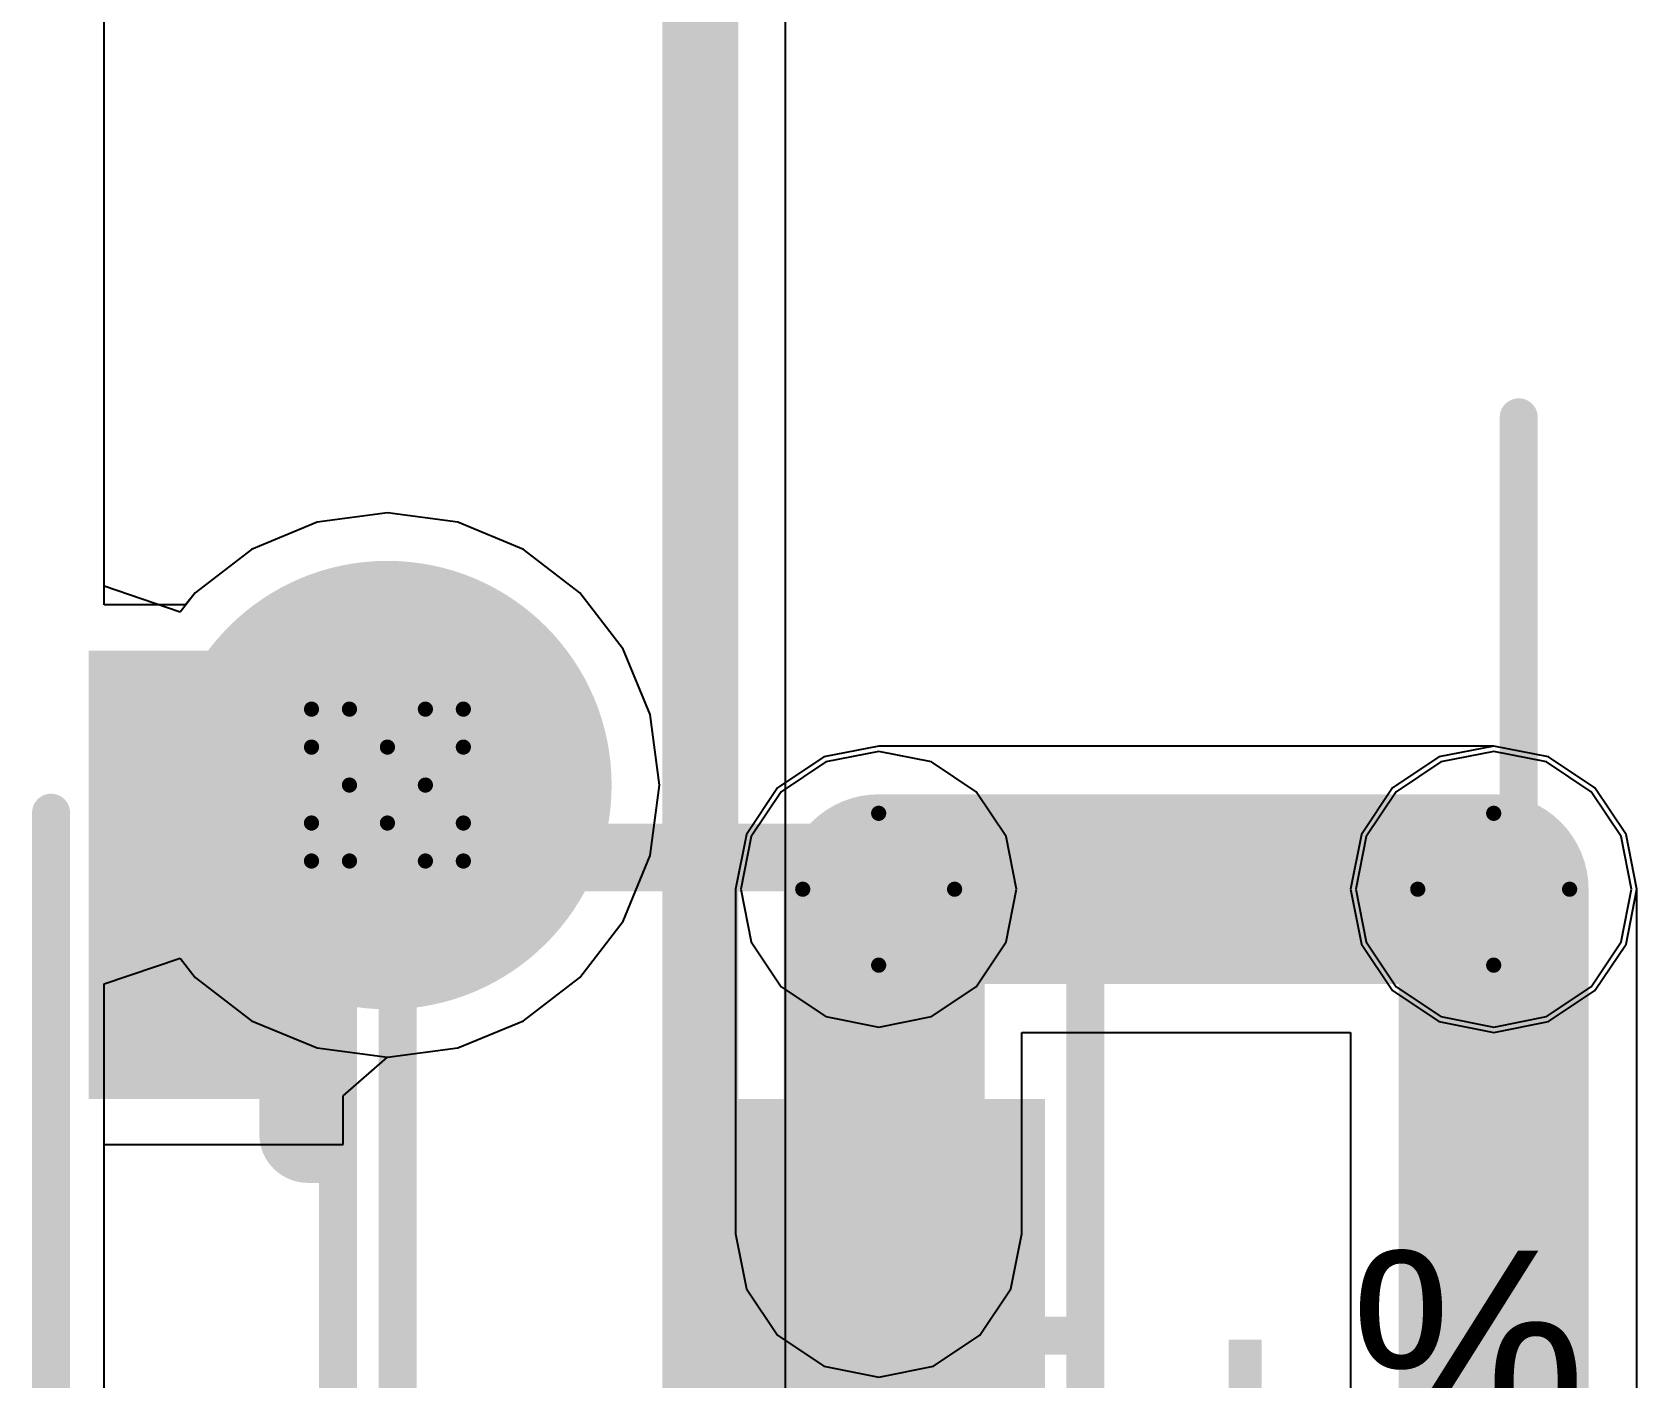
# Model space of a CAD drawing. Header units: millimetres. Extents: x -16 to 330, y -45 to 150.
# Drawn here: x -3.47 to 1.9, y 25.52 to 30.02 of the extents above; entities that cross this region are included whole.
import ezdxf

# ---------------------------------------------------------------- set-up
doc = ezdxf.new("R2010")
doc.units = ezdxf.units.MM
for name, color, linetype in [('BottomLayer', 5, 'Continuous'), ('BottomSolder', 6, 'Continuous'), ('DrillDrawing', 1, 'Continuous'), ('Mechanical13', 56, 'Continuous'), ('MidLayer1', 16, 'Continuous'), ('MidLayer2', 76, 'Continuous'), ('MultiLayer', 9, 'Continuous'), ('PadHoleLayer', 156, 'Continuous'), ('TopLayer', 1, 'Continuous'), ('TopOverlay', 2, 'Continuous'), ('TopPaste', 8, 'Continuous'), ('TopSolder', 216, 'Continuous'), ('ViaHoleLayer', 16, 'Continuous')]:
    doc.layers.add(name, color=color, linetype=linetype)
doc.styles.add('Arial', font='arial.ttf', dxfattribs={"height": 0.2})

# ---------------------------------------------------------------- blocks, each defined once
blk = doc.blocks.new('YTS_B003_2A_79')
at = {"layer": 'BottomLayer'}
h = blk.add_hatch(color=5, dxfattribs=at)
edge = h.paths.add_edge_path()
edge.add_arc((-3.75000012, 0.47500032), 0.7499985, 0, 360)
h = blk.add_hatch(color=5, dxfattribs=at)
edge = h.paths.add_edge_path()
edge.add_arc((3.75000012, 0.47500032), 0.7499985, 0, 360)
at = {"layer": 'BottomSolder'}
h = blk.add_hatch(color=6, dxfattribs=at)
edge = h.paths.add_edge_path()
edge.add_arc((-3.75000012, 0.47500032), 0.3999992, 0, 360)
h = blk.add_hatch(color=6, dxfattribs=at)
edge = h.paths.add_edge_path()
edge.add_arc((3.75000012, 0.47500032), 0.3999992, 0, 360)
h = blk.add_hatch(color=6, dxfattribs=at)
edge = h.paths.add_edge_path()
edge.add_arc((-1.15000024, 0.17500092), 0.4499991, 0, 360)
h = blk.add_hatch(color=6, dxfattribs=at)
edge = h.paths.add_edge_path()
edge.add_arc((1.15000024, 0.17500092), 0.4499991, 0, 360)
at = {"layer": 'MidLayer1'}
h = blk.add_hatch(color=16, dxfattribs=at)
edge = h.paths.add_edge_path()
edge.add_arc((-3.75000012, 0.47500032), 0.7499985, 0, 360)
h = blk.add_hatch(color=16, dxfattribs=at)
edge = h.paths.add_edge_path()
edge.add_arc((3.75000012, 0.47500032), 0.7499985, 0, 360)
at = {"layer": 'MidLayer2'}
h = blk.add_hatch(color=76, dxfattribs=at)
edge = h.paths.add_edge_path()
edge.add_arc((-3.75000012, 0.47500032), 0.7499985, 0, 360)
h = blk.add_hatch(color=76, dxfattribs=at)
edge = h.paths.add_edge_path()
edge.add_arc((3.75000012, 0.47500032), 0.7499985, 0, 360)
at = {"layer": 'MultiLayer'}
h = blk.add_hatch(color=9, dxfattribs=at)
edge = h.paths.add_edge_path()
edge.add_arc((-3.75000012, 0.47500032), 0.7499985, 0, 360)
h = blk.add_hatch(color=9, dxfattribs=at)
edge = h.paths.add_edge_path()
edge.add_arc((3.75000012, 0.47500032), 0.7499985, 0, 360)
at = {"layer": 'PadHoleLayer'}
h = blk.add_hatch(color=156, dxfattribs=at)
edge = h.paths.add_edge_path()
edge.add_arc((-3.75000012, 0.47500032), 0.3999992, 0, 360)
h = blk.add_hatch(color=156, dxfattribs=at)
edge = h.paths.add_edge_path()
edge.add_arc((3.75000012, 0.47500032), 0.3999992, 0, 360)
h = blk.add_hatch(color=156, dxfattribs=at)
edge = h.paths.add_edge_path()
edge.add_arc((-1.15000024, 0.17500092), 0.4499991, 0, 360)
h = blk.add_hatch(color=156, dxfattribs=at)
edge = h.paths.add_edge_path()
edge.add_arc((1.15000024, 0.17500092), 0.4499991, 0, 360)
at = {"layer": 'TopLayer'}
for points in [[(-4.20000049, 1.47500213), (-2.70000095, 1.47500213), (-2.70000095, 0.77500099), (-4.20000049, 0.77500099)], [(2.70000095, 1.47500213), (4.20000049, 1.47500213), (4.20000049, 0.77500099), (2.70000095, 0.77500099)], [(-1.50000081, -1.72499909), (-2.70000095, -1.72499909), (-2.70000095, -0.5249989499999999), (-1.50000081, -0.5249989500000001)], [(1.50000081, -0.52499895), (2.70000095, -0.52499895), (2.70000095, -1.72499909), (1.50000081, -1.72499909)]]:
    blk.add_hatch(color=1, dxfattribs=at).paths.add_polyline_path(points)
h = blk.add_hatch(color=1, dxfattribs=at)
edge = h.paths.add_edge_path()
edge.add_arc((-3.75000012, 0.47500032), 0.7499985, 0, 360)
h = blk.add_hatch(color=1, dxfattribs=at)
edge = h.paths.add_edge_path()
edge.add_arc((3.75000012, 0.47500032), 0.7499985, 0, 360)
at = {"layer": 'TopPaste'}
for points in [[(-4.20000049, 1.47500213), (-2.70000095, 1.47500213), (-2.70000095, 0.77500099), (-4.20000049, 0.77500099)], [(2.70000095, 1.47500213), (4.20000049, 1.47500213), (4.20000049, 0.77500099), (2.70000095, 0.77500099)], [(-1.50000081, -1.72499909), (-2.70000095, -1.72499909), (-2.70000095, -0.5249989499999999), (-1.50000081, -0.5249989500000001)], [(1.50000081, -0.52499895), (2.70000095, -0.52499895), (2.70000095, -1.72499909), (1.50000081, -1.72499909)]]:
    blk.add_hatch(color=8, dxfattribs=at).paths.add_polyline_path(points)
at = {"layer": 'TopSolder'}
for points in [[(-4.20000049, 1.47500213), (-2.70000095, 1.47500213), (-2.70000095, 0.77500099), (-4.20000049, 0.77500099)], [(2.70000095, 1.47500213), (4.20000049, 1.47500213), (4.20000049, 0.77500099), (2.70000095, 0.77500099)], [(-1.50000081, -1.72499909), (-2.70000095, -1.72499909), (-2.70000095, -0.5249989499999999), (-1.50000081, -0.5249989500000001)], [(1.50000081, -0.52499895), (2.70000095, -0.52499895), (2.70000095, -1.72499909), (1.50000081, -1.72499909)]]:
    blk.add_hatch(color=216, dxfattribs=at).paths.add_polyline_path(points)
h = blk.add_hatch(color=216, dxfattribs=at)
edge = h.paths.add_edge_path()
edge.add_arc((-3.75000012, 0.47500032), 0.3999992, 0, 360)
h = blk.add_hatch(color=216, dxfattribs=at)
edge = h.paths.add_edge_path()
edge.add_arc((3.75000012, 0.47500032), 0.3999992, 0, 360)
h = blk.add_hatch(color=216, dxfattribs=at)
edge = h.paths.add_edge_path()
edge.add_arc((-1.15000024, 0.17500092), 0.4499991, 0, 360)
h = blk.add_hatch(color=216, dxfattribs=at)
edge = h.paths.add_edge_path()
edge.add_arc((1.15000024, 0.17500092), 0.4499991, 0, 360)
at = {"layer": 'TopOverlay'}
for points, const_width in [([(-3.682999999999999, 1.6002), (3.6576, 1.6002)], 0.127), ([(-3.556, -0.4571999999999999), (-3.556, -1.1684)], 0.127), ([(3.556, -0.4571999999999999), (3.556, -1.1684)], 0.127), ([(-3.556, -1.1684), (-2.8702, -1.1684)], 0.127), ([(2.8702, -1.1684), (3.556, -1.1684)], 0.127), ([(-3.0988, -1.3716), (-2.9464, -1.524)], 0.1999996), ([(-3.0988, -1.3716), (-3.0988, -1.6764)], 0.1999996), ([(-2.9464, -1.524), (-3.0988, -1.6764)], 0.1999996)]:
    blk.add_lwpolyline(points, dxfattribs=dict(at, const_width=const_width))
for points, const_width in [([(-3.71475, 1.6002, 1), (-3.65125, 1.6002, 1)], 0.0635), ([(3.625849999999999, 1.6002, 1), (3.68935, 1.6002, 1)], 0.0635), ([(-3.587749999999999, -0.4571999999999999, 1), (-3.52425, -0.4571999999999999, 1)], 0.0635), ([(3.52425, -0.4571999999999999, 1), (3.587749999999999, -0.4571999999999999, 1)], 0.0635), ([(-3.587749999999999, -1.1684, 1), (-3.52425, -1.1684, 1)], 0.0635), ([(-3.587749999999999, -1.1684, 1), (-3.52425, -1.1684, 1)], 0.0635), ([(-2.90195, -1.1684, 1), (-2.83845, -1.1684, 1)], 0.0635), ([(2.83845, -1.1684, 1), (2.90195, -1.1684, 1)], 0.0635), ([(3.52425, -1.1684, 1), (3.587749999999999, -1.1684, 1)], 0.0635), ([(3.52425, -1.1684, 1), (3.587749999999999, -1.1684, 1)], 0.0635), ([(-3.1487999, -1.3716, 1), (-3.0488001, -1.3716, 1)], 0.0999998), ([(-3.1487999, -1.3716, 1), (-3.0488001, -1.3716, 1)], 0.0999998), ([(-2.9963999, -1.524, 1), (-2.8964001, -1.524, 1)], 0.0999998), ([(-2.9963999, -1.524, 1), (-2.8964001, -1.524, 1)], 0.0999998), ([(-3.1487999, -1.6764, 1), (-3.0488001, -1.6764, 1)], 0.0999998), ([(-3.1487999, -1.6764, 1), (-3.0488001, -1.6764, 1)], 0.0999998)]:
    blk.add_lwpolyline(points, format="xyb", close=True, dxfattribs=dict(at, const_width=const_width))

msp = doc.modelspace()

# ---------------------------------------------------------------- hatches: boundary and pattern name
at = {"layer": 'BottomLayer'}
h = msp.add_hatch(color=5, dxfattribs=at)
edge = h.paths.add_edge_path()
edge.add_arc((-0.6350126999999999, 27.15261016), 0.2999994, 0, 360)
h = msp.add_hatch(color=5, dxfattribs=at)
edge = h.paths.add_edge_path()
edge.add_arc((1.4224, 27.1526), 0.2999994, 0, 360)
at = {"layer": 'BottomSolder'}
h = msp.add_hatch(color=6, dxfattribs=at)
edge = h.paths.add_edge_path()
edge.add_arc((-0.6350126999999999, 27.15261016), 0.1499997, 0, 360)
h = msp.add_hatch(color=6, dxfattribs=at)
edge = h.paths.add_edge_path()
edge.add_arc((1.4224, 27.1526), 0.1499997, 0, 360)
at = {"layer": 'MidLayer1'}
h = msp.add_hatch(color=16, dxfattribs=at)
edge = h.paths.add_edge_path()
edge.add_arc((-0.6350126999999999, 27.15261016), 0.2999994, 0, 360)
h = msp.add_hatch(color=16, dxfattribs=at)
edge = h.paths.add_edge_path()
edge.add_arc((1.4224, 27.1526), 0.2999994, 0, 360)
at = {"layer": 'MidLayer2'}
h = msp.add_hatch(color=76, dxfattribs=at)
edge = h.paths.add_edge_path()
edge.add_arc((-0.6350126999999999, 27.15261016), 0.2999994, 0, 360)
h = msp.add_hatch(color=76, dxfattribs=at)
edge = h.paths.add_edge_path()
edge.add_arc((1.4224, 27.1526), 0.2999994, 0, 360)
at = {"layer": 'TopLayer'}
h = msp.add_hatch(color=1, dxfattribs=at)
edge = h.paths.add_edge_path()
edge.add_arc((-0.6350126999999999, 27.15261016), 0.2999994, 0, 360)
h = msp.add_hatch(color=1, dxfattribs=at)
edge = h.paths.add_edge_path()
edge.add_arc((1.4224, 27.1526), 0.2999994, 0, 360)
at = {"layer": 'TopSolder'}
h = msp.add_hatch(color=216, dxfattribs=at)
edge = h.paths.add_edge_path()
edge.add_arc((-0.6350126999999999, 27.15261016), 0.1499997, 0, 360)
h = msp.add_hatch(color=216, dxfattribs=at)
edge = h.paths.add_edge_path()
edge.add_arc((1.4224, 27.1526), 0.1499997, 0, 360)
at = {"layer": 'ViaHoleLayer'}
h = msp.add_hatch(color=16, dxfattribs=at)
edge = h.paths.add_edge_path()
edge.add_arc((-0.6350126999999999, 27.15261016), 0.1499997, 0, 360)
h = msp.add_hatch(color=16, dxfattribs=at)
edge = h.paths.add_edge_path()
edge.add_arc((1.4224, 27.1526), 0.1499997, 0, 360)

# ---------------------------------------------------------------- linework, layer by layer
at = {"layer": 'BottomLayer'}
for p, q in [((-0.947039, 19.02621544), (-0.947039, 48.32349746)), ((1.23904248, 27.5952458), (1.08361226, 27.49138774)), ((1.42238984, 27.63171512), (1.23904248, 27.5952458)), ((1.6057372, 27.5952458), (1.42238984, 27.63171512)), ((1.76116742, 27.49138774), (1.6057372, 27.5952458)), ((1.08361226, 27.49138774), (0.9797542, 27.33595752)), ((1.76118012, 27.49137758), (1.76116742, 27.49138774)), ((1.86503564, 27.33594482), (1.76118012, 27.49137758)), ((0.9797542, 27.33595752), (0.94328488, 27.15261016)), ((1.90150496, 27.1526), (1.86503564, 27.33594482)), ((0.94328488, 27.15261016), (0.9797542, 26.9692628)), ((1.86503564, 26.96925264), (1.90150496, 27.1526)), ((0.9797542, 26.9692628), (1.08361226, 26.81383258)), ((1.76118012, 26.81381988), (1.86503564, 26.96925264)), ((1.08361226, 26.81383258), (1.08362242, 26.81381988)), ((1.08362242, 26.81381988), (1.23905518, 26.70996436)), ((1.60574736, 26.70996436), (1.76118012, 26.81381988)), ((1.23905518, 26.70996436), (1.4224, 26.67349504)), ((1.4224, 26.67349504), (1.60574736, 26.70996436))]:
    msp.add_line(p, q, dxfattribs=at)
for points, const_width in [([(-1.2319127, 19.02620274), (-1.2319127, 48.32351016)], 0.254), ([(1.42238984, 27.15261016), (1.4224, 27.1526)], 0.635)]:
    msp.add_lwpolyline(points, dxfattribs=dict(at, const_width=const_width))
at = {"layer": 'BottomLayer', "const_width": 0.3175}
for points in [[(1.26363984, 27.15261016, 1), (1.58113984, 27.15261016, 1)], [(1.26365, 27.1526, 1), (1.58115, 27.1526, 1)]]:
    msp.add_lwpolyline(points, format="xyb", close=True, dxfattribs=at)
at = {"layer": 'DrillDrawing', "const_width": 0.0508}
for points in [[(-2.53236222, 27.62800926), (-2.53236222, 27.75500926)], [(-2.53236222, 27.75500926), (-2.40536222, 27.75500926)], [(-2.40536222, 27.75500926), (-2.27836222, 27.62800926)], [(-2.27836222, 27.62800926), (-2.15136222, 27.75500926)], [(-2.15136222, 27.75500926), (-2.02436222, 27.75500926)], [(-2.02436222, 27.62800926), (-2.02436222, 27.75500926)], [(-2.53236222, 27.62800926), (-2.40536222, 27.50100926)], [(-2.15136222, 27.50100926), (-2.02436222, 27.62800926)], [(-2.53236222, 27.37400926), (-2.40536222, 27.50100926)], [(-2.15136222, 27.50100926), (-2.02436222, 27.37400926)], [(-2.53236222, 27.24700926), (-2.53236222, 27.37400926)], [(-2.40536222, 27.24700926), (-2.27836222, 27.37400926)], [(-2.27836222, 27.37400926), (-2.15136222, 27.24700926)], [(-2.02436222, 27.24700926), (-2.02436222, 27.37400926)], [(-0.8890126999999999, 27.15261016), (-0.6350126999999999, 27.40661016)], [(-0.6350126999999999, 27.40661016), (-0.3810127, 27.15261016)], [(1.1684, 27.1526), (1.4224, 27.4066)], [(1.4224, 27.4066), (1.6764, 27.1526)], [(-2.53236222, 27.24700926), (-2.40536222, 27.24700926)], [(-2.15136222, 27.24700926), (-2.02436222, 27.24700926)], [(-0.8890126999999999, 27.15261016), (-0.6350126999999999, 26.89861016)], [(-0.6350126999999999, 26.89861016), (-0.3810127, 27.15261016)], [(1.1684, 27.1526), (1.4224, 26.8986)], [(1.4224, 26.8986), (1.6764, 27.1526)]]:
    msp.add_lwpolyline(points, dxfattribs=at)
at = {"layer": 'DrillDrawing', "const_width": 0.0254}
for points in [[(-2.54506222, 27.75500926, 1), (-2.51966222, 27.75500926, 1)], [(-2.54506222, 27.75500926, 1), (-2.51966222, 27.75500926, 1)], [(-2.41806222, 27.75500926, 1), (-2.39266222, 27.75500926, 1)], [(-2.41806222, 27.75500926, 1), (-2.39266222, 27.75500926, 1)], [(-2.16406222, 27.75500926, 1), (-2.13866222, 27.75500926, 1)], [(-2.16406222, 27.75500926, 1), (-2.13866222, 27.75500926, 1)], [(-2.03706222, 27.75500926, 1), (-2.01166222, 27.75500926, 1)], [(-2.03706222, 27.75500926, 1), (-2.01166222, 27.75500926, 1)], [(-2.54506222, 27.62800926, 1), (-2.51966222, 27.62800926, 1)], [(-2.54506222, 27.62800926, 1), (-2.51966222, 27.62800926, 1)], [(-2.29106222, 27.62800926, 1), (-2.26566222, 27.62800926, 1)], [(-2.29106222, 27.62800926, 1), (-2.26566222, 27.62800926, 1)], [(-2.03706222, 27.62800926, 1), (-2.01166222, 27.62800926, 1)], [(-2.03706222, 27.62800926, 1), (-2.01166222, 27.62800926, 1)], [(-2.41806222, 27.50100926, 1), (-2.39266222, 27.50100926, 1)], [(-2.41806222, 27.50100926, 1), (-2.39266222, 27.50100926, 1)], [(-2.16406222, 27.50100926, 1), (-2.13866222, 27.50100926, 1)], [(-2.16406222, 27.50100926, 1), (-2.13866222, 27.50100926, 1)], [(-2.54506222, 27.37400926, 1), (-2.51966222, 27.37400926, 1)], [(-2.54506222, 27.37400926, 1), (-2.51966222, 27.37400926, 1)], [(-2.29106222, 27.37400926, 1), (-2.26566222, 27.37400926, 1)], [(-2.29106222, 27.37400926, 1), (-2.26566222, 27.37400926, 1)], [(-2.03706222, 27.37400926, 1), (-2.01166222, 27.37400926, 1)], [(-2.03706222, 27.37400926, 1), (-2.01166222, 27.37400926, 1)], [(-0.6477126999999999, 27.40661016, 1), (-0.6223127, 27.40661016, 1)], [(-0.6477126999999999, 27.40661016, 1), (-0.6223127, 27.40661016, 1)], [(1.4097, 27.4066, 1), (1.4351, 27.4066, 1)], [(1.4097, 27.4066, 1), (1.4351, 27.4066, 1)], [(-2.54506222, 27.24700926, 1), (-2.51966222, 27.24700926, 1)], [(-2.54506222, 27.24700926, 1), (-2.51966222, 27.24700926, 1)], [(-2.41806222, 27.24700926, 1), (-2.39266222, 27.24700926, 1)], [(-2.41806222, 27.24700926, 1), (-2.39266222, 27.24700926, 1)], [(-2.16406222, 27.24700926, 1), (-2.13866222, 27.24700926, 1)], [(-2.16406222, 27.24700926, 1), (-2.13866222, 27.24700926, 1)], [(-2.03706222, 27.24700926, 1), (-2.01166222, 27.24700926, 1)], [(-2.03706222, 27.24700926, 1), (-2.01166222, 27.24700926, 1)], [(-0.9017126999999999, 27.15261016, 1), (-0.8763127, 27.15261016, 1)], [(-0.9017126999999999, 27.15261016, 1), (-0.8763127, 27.15261016, 1)], [(-0.3937127, 27.15261016, 1), (-0.3683127, 27.15261016, 1)], [(-0.3937127, 27.15261016, 1), (-0.3683127, 27.15261016, 1)], [(1.1557, 27.1526, 1), (1.1811, 27.1526, 1)], [(1.1557, 27.1526, 1), (1.1811, 27.1526, 1)], [(1.6637, 27.1526, 1), (1.6891, 27.1526, 1)], [(1.6637, 27.1526, 1), (1.6891, 27.1526, 1)], [(-0.6477126999999999, 26.89861016, 1), (-0.6223127, 26.89861016, 1)], [(-0.6477126999999999, 26.89861016, 1), (-0.6223127, 26.89861016, 1)], [(1.4097, 26.8986, 1), (1.4351, 26.8986, 1)], [(1.4097, 26.8986, 1), (1.4351, 26.8986, 1)]]:
    msp.add_lwpolyline(points, format="xyb", close=True, dxfattribs=at)
at = {"layer": 'Mechanical13', "const_width": 0.127}
for points in [[(1.50623778, 24.75881002), (1.50623778, 28.73117444)], [(1.50623778, 24.75881002), (1.50623778, 28.73117444)], [(-2.34376214, 27.7588091), (-1.79376324, 27.7588091)], [(-1.79376324, 27.5588095), (-1.79376324, 27.7588091)], [(-2.44376194, 27.4088098), (-2.44376194, 27.6588093)], [(-2.14376254, 27.5588095), (-1.79376324, 27.5588095)], [(-1.67421052, 27.3557365), (-1.64376354, 27.5088096)], [(-2.24376234, 27.4088098), (-2.24376234, 27.4588097)], [(-2.44376194, 27.4088098), (-2.24376234, 27.4088098)], [(-2.44376194, 27.30881), (-2.44376194, 27.4088098)], [(-2.24376234, 27.30881), (-2.24376234, 27.4088098)], [(-1.69936668, 27.30536068), (-1.67421052, 27.3557365)], [(-2.44376194, 27.30881), (-0.3437635999999999, 27.30881)], [(-2.44376194, 27.2088102), (-2.44376194, 27.30881)], [(-2.24376234, 27.2088102), (-2.24376234, 27.30881)], [(-2.24376234, 27.2088102), (-2.24376234, 27.30881)], [(-0.3437635999999999, 27.2088102), (-0.3437635999999999, 27.30881)], [(-2.44376194, 27.2088102), (-0.3437635999999999, 27.2088102)], [(-2.44376194, 20.50880836), (-2.44376194, 27.2088102)], [(-2.24376234, 20.50880836), (-2.24376234, 27.2088102)], [(-0.3437635999999999, 25.65880822), (-0.3437635999999999, 27.2088102)], [(-0.3437635999999999, 26.90880826), (0.05623814, 26.90880826)], [(0.05623814, 20.8088103), (0.05623814, 26.90880826)], [(-2.54376174, 26.83380968), (-2.44376194, 26.83380968)], [(-2.54376174, 26.73380988), (-2.54376174, 26.83380968)], [(-2.64376408, 26.73380988), (-2.54376174, 26.73380988)], [(-2.64376408, 26.33380814), (-2.64376408, 26.73380988)], [(-2.54376174, 26.73380988), (-2.44376194, 26.73380988)], [(-2.54376174, 26.33380814), (-2.54376174, 26.73380988)], [(-2.64376408, 26.33380814), (-2.54376174, 26.33380814)], [(-2.54376174, 26.33380814), (-2.44376194, 26.33380814)], [(-2.54376174, 26.23380834), (-2.54376174, 26.33380814)], [(-0.5437632, 26.25880956), (-0.3437635999999999, 26.25880956)], [(-0.5437632, 21.458809), (-0.5437632, 26.25880956)], [(-2.54376174, 26.23380834), (-2.44376194, 26.23380834)], [(-0.5437632, 25.65880822), (-0.3437635999999999, 25.65880822)], [(-0.34372296, 25.65880822), (0.05623814, 25.65880822)]]:
    msp.add_lwpolyline(points, dxfattribs=at)
at = {"layer": 'Mechanical13', "const_width": 0.0635}
for points in [[(1.47448778, 28.73117444, 1), (1.53798778, 28.73117444, 1)], [(1.47448778, 28.73117444, 1), (1.53798778, 28.73117444, 1)], [(-2.3873968, 27.75926376, 1), (-2.3238968, 27.75926376, 1)], [(-2.37551214, 27.7588091, 1), (-2.31201214, 27.7588091, 1)], [(-2.37551214, 27.7588091, 1), (-2.31201214, 27.7588091, 1)], [(-1.82551324, 27.7588091, 1), (-1.76201324, 27.7588091, 1)], [(-1.82551324, 27.7588091, 1), (-1.76201324, 27.7588091, 1)], [(-2.47551194, 27.6588093, 1), (-2.41201194, 27.6588093, 1)], [(-2.47551194, 27.6588093, 1), (-2.41201194, 27.6588093, 1)], [(-2.4705945, 27.68964744, 1), (-2.4070945, 27.68964744, 1)], [(-2.47059196, 27.68964744, 1), (-2.40709196, 27.68964744, 1)], [(-2.20635068, 27.55388952, 1), (-2.14285068, 27.55388952, 1)], [(-2.20635068, 27.55388697999999, 1), (-2.14285068, 27.55388697999999, 1)], [(-2.17551254, 27.5588095, 1), (-2.11201254, 27.5588095, 1)], [(-2.17551254, 27.55880696, 1), (-2.11201254, 27.55880696, 1)], [(-1.82551324, 27.5588095, 1), (-1.76201324, 27.5588095, 1)], [(-1.82551324, 27.5588095, 1), (-1.76201324, 27.5588095, 1)], [(-1.67551354, 27.5088096, 1), (-1.61201354, 27.5088096, 1)], [(-1.67551354, 27.5088096, 1), (-1.61201354, 27.5088096, 1)], [(-2.27551234, 27.4588097, 1), (-2.21201234, 27.4588097, 1)], [(-2.27551234, 27.45880716, 1), (-2.21201234, 27.45880716, 1)], [(-2.47551194, 27.4088098, 1), (-2.41201194, 27.4088098, 1)], [(-2.47551194, 27.4088098, 1), (-2.41201194, 27.4088098, 1)], [(-2.47551194, 27.4088098, 1), (-2.41201194, 27.4088098, 1)], [(-2.27551234, 27.4088098, 1), (-2.21201234, 27.4088098, 1)], [(-2.27551234, 27.4088098, 1), (-2.21201234, 27.4088098, 1)], [(-2.27551234, 27.4088098, 1), (-2.21201234, 27.4088098, 1)], [(-1.70596052, 27.3557365, 1), (-1.64246052, 27.3557365, 1)], [(-1.70596052, 27.3557365, 1), (-1.64246052, 27.3557365, 1)], [(-2.47551194, 27.30881, 1), (-2.41201194, 27.30881, 1)], [(-2.47551194, 27.30881, 1), (-2.41201194, 27.30881, 1)], [(-2.47551194, 27.30881, 1), (-2.41201194, 27.30881, 1)], [(-2.27551234, 27.30881, 1), (-2.21201234, 27.30881, 1)], [(-2.27551234, 27.30881, 1), (-2.21201234, 27.30881, 1)], [(-2.27551234, 27.30881, 1), (-2.21201234, 27.30881, 1)], [(-1.73111668, 27.30536068, 1), (-1.66761668, 27.30536068, 1)], [(-0.3755136, 27.30881, 1), (-0.3120136, 27.30881, 1)], [(-0.3755136, 27.30881, 1), (-0.3120136, 27.30881, 1)], [(-2.47551194, 27.2088102, 1), (-2.41201194, 27.2088102, 1)], [(-2.47551194, 27.2088102, 1), (-2.41201194, 27.2088102, 1)], [(-2.47551194, 27.2088102, 1), (-2.41201194, 27.2088102, 1)], [(-2.27551234, 27.2088102, 1), (-2.21201234, 27.2088102, 1)], [(-2.27551234, 27.2088102, 1), (-2.21201234, 27.2088102, 1)], [(-2.27551234, 27.2088102, 1), (-2.21201234, 27.2088102, 1)], [(-0.3755136, 27.2088102, 1), (-0.3120136, 27.2088102, 1)], [(-0.3755136, 27.2088102, 1), (-0.3120136, 27.2088102, 1)], [(-0.3755136, 27.2088102, 1), (-0.3120136, 27.2088102, 1)], [(-0.3755136, 26.90880826, 1), (-0.3120136, 26.90880826, 1)], [(0.02448814, 26.90880826, 1), (0.08798813999999999, 26.90880826, 1)], [(0.02448814, 26.90880826, 1), (0.08798813999999999, 26.90880826, 1)], [(-2.57551174, 26.83380968, 1), (-2.51201174, 26.83380968, 1)], [(-2.57551174, 26.83380968, 1), (-2.51201174, 26.83380968, 1)], [(-2.57551174, 26.83380714, 1), (-2.51201174, 26.83380714, 1)], [(-2.47551194, 26.83380968, 1), (-2.41201194, 26.83380968, 1)], [(-2.60634988, 26.8288897, 1), (-2.54284988, 26.8288897, 1)], [(-2.60634988, 26.82888716, 1), (-2.54284988, 26.82888716, 1)], [(-2.67551408, 26.73380988, 1), (-2.61201408, 26.73380988, 1)], [(-2.67551408, 26.73380988, 1), (-2.61201408, 26.73380988, 1)], [(-2.67551154, 26.73380734, 1), (-2.61201154, 26.73380734, 1)], [(-2.57551174, 26.73380988, 1), (-2.51201174, 26.73380988, 1)], [(-2.57551174, 26.73380988, 1), (-2.51201174, 26.73380988, 1)], [(-2.57551174, 26.73380988, 1), (-2.51201174, 26.73380988, 1)], [(-2.57551174, 26.73380988, 1), (-2.51201174, 26.73380988, 1)], [(-2.47551194, 26.73380988, 1), (-2.41201194, 26.73380988, 1)], [(-2.67551408, 26.33380814, 1), (-2.61201408, 26.33380814, 1)], [(-2.67551408, 26.33380814, 1), (-2.61201408, 26.33380814, 1)], [(-2.67551154, 26.33381068, 1), (-2.61201154, 26.33381068, 1)], [(-2.6705941, 26.30297, 1), (-2.6070941, 26.30297, 1)], [(-2.67059156, 26.30297254, 1), (-2.60709156, 26.30297254, 1)], [(-2.57551174, 26.33380814, 1), (-2.51201174, 26.33380814, 1)], [(-2.57551174, 26.33380814, 1), (-2.51201174, 26.33380814, 1)], [(-2.57551174, 26.33380814, 1), (-2.51201174, 26.33380814, 1)], [(-2.57551174, 26.33380814, 1), (-2.51201174, 26.33380814, 1)], [(-2.47551194, 26.33380814, 1), (-2.41201194, 26.33380814, 1)], [(-0.5755132, 26.25880956, 1), (-0.5120132, 26.25880956, 1)], [(-0.5755132, 26.25880956, 1), (-0.5120132, 26.25880956, 1)], [(-0.3755136, 26.25880956, 1), (-0.3120136, 26.25880956, 1)], [(-2.57551174, 26.23380834, 1), (-2.51201174, 26.23380834, 1)], [(-2.57551174, 26.23380834, 1), (-2.51201174, 26.23380834, 1)], [(-2.57551174, 26.23380834, 1), (-2.51201174, 26.23380834, 1)], [(-2.47551194, 26.23380834, 1), (-2.41201194, 26.23380834, 1)], [(-0.5755132, 25.65880822, 1), (-0.5120132, 25.65880822, 1)], [(-0.3755136, 25.65880822, 1), (-0.3120136, 25.65880822, 1)], [(-0.3755136, 25.65880822, 1), (-0.3120136, 25.65880822, 1)], [(-0.37547296, 25.65880822, 1), (-0.31197296, 25.65880822, 1)], [(0.02448814, 25.65880822, 1), (0.08798813999999999, 25.65880822, 1)]]:
    msp.add_lwpolyline(points, format="xyb", close=True, dxfattribs=at)
at = {"layer": 'Mechanical13', "const_width": 0.127}
for points in [[(-2.3556468, 27.75926376, -0.7082652384717306), (-1.64376354, 27.5088096)], [(-2.4388445, 27.68964744, -0.3280452783528701), (-2.34376214, 27.7588091)], [(-2.44376194, 27.6588093, -0.04678641405612089), (-2.43884196, 27.68964744)], [(-2.24376234, 27.45880716, -0.3280452783531222), (-2.17460068, 27.55388952)], [(-2.17460068, 27.55388697999999, -0.04678641405640695), (-2.14376254, 27.55880696)], [(-2.57459988, 26.82888716, -0.04678641405625519), (-2.54376174, 26.83380714)], [(-2.64376154, 26.73380734, -0.3280452783527597), (-2.57459988, 26.8288897)], [(-2.63884156, 26.30297254, -0.04678641405610799), (-2.64376154, 26.33381068)], [(-2.54376174, 26.23380834, -0.3280452783529145), (-2.6388441, 26.30297)]]:
    msp.add_lwpolyline(points, format="xyb", dxfattribs=at)
at = {"layer": 'MidLayer1'}
for p, q in [((-3.22581778, 28.16585426), (-3.22581778, 35.99192446)), ((-2.27836222, 28.4111954), (-2.51393452, 28.380182)), ((-2.04278992, 28.380182), (-2.27836222, 28.4111954)), ((-2.51393452, 28.380182), (-2.73345402, 28.28925254)), ((-1.82327042, 28.28925254), (-2.04278992, 28.380182)), ((-2.73345402, 28.28925254), (-2.92196012, 28.14460716)), ((-1.63476432, 28.14460716), (-1.82327042, 28.28925254)), ((-2.97181778, 28.07963396), (-3.22581778, 28.16585426)), ((-2.92196012, 28.14460716), (-2.97181778, 28.07963396)), ((-1.49011894, 27.95610106), (-1.63476432, 28.14460716)), ((-1.39918948, 27.73658156), (-1.49011894, 27.95610106)), ((-1.36817608, 27.50100926), (-1.39918948, 27.73658156)), ((-0.6350126999999999, 27.61387162), (-0.81153, 27.5787612)), ((-0.4584954, 27.5787612), (-0.6350126999999999, 27.61387162)), ((1.4224, 27.61386146), (1.2458827, 27.57875104)), ((1.5989173, 27.57875104), (1.4224, 27.61386146)), ((-0.81153, 27.5787612), (-0.9611740999999999, 27.47877156)), ((-0.3088513, 27.47877156), (-0.4584954, 27.5787612)), ((1.2458827, 27.57875104), (1.0962386, 27.4787614)), ((1.7485614, 27.4787614), (1.5989173, 27.57875104)), ((-1.39918948, 27.26543696), (-1.36817608, 27.50100926)), ((-0.9611740999999999, 27.47877156), (-1.06116374, 27.32912746)), ((-0.20886166, 27.32912746), (-0.3088513, 27.47877156)), ((1.0962386, 27.4787614), (0.9962489599999999, 27.3291173)), ((1.84855104, 27.3291173), (1.7485614, 27.4787614)), ((-1.06116374, 27.32912746), (-1.09627416, 27.15261016)), ((-0.17375124, 27.15261016), (-0.20886166, 27.32912746)), ((0.9962489599999999, 27.3291173), (0.96113854, 27.1526)), ((1.88366146, 27.1526), (1.84855104, 27.3291173)), ((-1.49011894, 27.04591745999999), (-1.39918948, 27.26543696)), ((-1.09627416, 27.15261016), (-1.06116374, 26.97609286)), ((-0.20886166, 26.97609286), (-0.17375124, 27.15261016)), ((0.96113854, 27.1526), (0.9962489599999999, 26.9760827)), ((1.84855104, 26.9760827), (1.88366146, 27.1526)), ((-1.63476432, 26.85741136), (-1.49011894, 27.04591745999999)), ((-1.06116374, 26.97609286), (-0.9611740999999999, 26.82644876)), ((-0.3088513, 26.82644876), (-0.20886166, 26.97609286)), ((0.9962489599999999, 26.9760827), (1.0962386, 26.8264386)), ((1.7485614, 26.8264386), (1.84855104, 26.9760827)), ((-3.22581778, 26.83616426), (-2.97181524, 26.92238456)), ((-2.97181524, 26.92238456), (-2.92196012, 26.85741136)), ((-2.92196012, 26.85741136), (-2.73345402, 26.71276598)), ((-1.82327042, 26.71276598), (-1.63476432, 26.85741136)), ((-3.22581778, 20.66585402), (-3.22581778, 26.83616426)), ((-0.9611740999999999, 26.82644876), (-0.81153, 26.72645912)), ((-0.4584954, 26.72645912), (-0.3088513, 26.82644876)), ((1.0962386, 26.8264386), (1.2458827, 26.72644896)), ((1.5989173, 26.72644896), (1.7485614, 26.8264386)), ((-2.73345402, 26.71276598), (-2.51393452, 26.62183652)), ((-2.04278992, 26.62183652), (-1.82327042, 26.71276598)), ((-0.81153, 26.72645912), (-0.6350126999999999, 26.6913487)), ((-0.6350126999999999, 26.6913487), (-0.4584954, 26.72645912)), ((1.2458827, 26.72644896), (1.4224, 26.69133854)), ((1.4224, 26.69133854), (1.5989173, 26.72644896)), ((-2.51393452, 26.62183652), (-2.27836222, 26.59082312)), ((-2.27836222, 26.59082312), (-2.04278992, 26.62183652))]:
    msp.add_line(p, q, dxfattribs=at)
at = {"layer": 'MidLayer2'}
for p, q in [((-3.22581778, 28.16585426), (-3.22581778, 35.99192446)), ((-2.27836222, 28.4111954), (-2.51393452, 28.380182)), ((-2.04278992, 28.380182), (-2.27836222, 28.4111954)), ((-2.51393452, 28.380182), (-2.73345402, 28.28925254)), ((-1.82327042, 28.28925254), (-2.04278992, 28.380182)), ((-2.73345402, 28.28925254), (-2.92196012, 28.14460716)), ((-1.63476432, 28.14460716), (-1.82327042, 28.28925254)), ((-2.97181778, 28.07963396), (-3.22581778, 28.16585426)), ((-2.92196012, 28.14460716), (-2.97181778, 28.07963396)), ((-1.49011894, 27.95610106), (-1.63476432, 28.14460716)), ((-1.39918948, 27.73658156), (-1.49011894, 27.95610106)), ((-1.36817608, 27.50100926), (-1.39918948, 27.73658156)), ((-1.39918948, 27.26543696), (-1.36817608, 27.50100926)), ((-1.49011894, 27.04591745999999), (-1.39918948, 27.26543696)), ((-1.63476432, 26.85741136), (-1.49011894, 27.04591745999999)), ((-3.22581778, 26.83616426), (-2.97181524, 26.92238456)), ((-2.97181524, 26.92238456), (-2.92196012, 26.85741136)), ((-2.92196012, 26.85741136), (-2.73345402, 26.71276598)), ((-1.82327042, 26.71276598), (-1.63476432, 26.85741136)), ((-3.22581778, 20.66585402), (-3.22581778, 26.83616426)), ((-2.73345402, 26.71276598), (-2.51393452, 26.62183652)), ((-2.04278992, 26.62183652), (-1.82327042, 26.71276598)), ((-2.51393452, 26.62183652), (-2.27836222, 26.59082312)), ((-2.27836222, 26.59082312), (-2.04278992, 26.62183652))]:
    msp.add_line(p, q, dxfattribs=at)
at = {"layer": 'TopLayer'}
for p, q in [((-3.22581778, 28.10340836), (-3.22581778, 30.22397308)), ((-2.27836222, 28.4111954), (-2.51393452, 28.380182)), ((-2.04278992, 28.380182), (-2.27836222, 28.4111954)), ((-2.51393452, 28.380182), (-2.73345402, 28.28925254)), ((-1.82327042, 28.28925254), (-2.04278992, 28.380182)), ((-2.73345402, 28.28925254), (-2.92196012, 28.14460716)), ((-1.63476432, 28.14460716), (-1.82327042, 28.28925254)), ((-2.92196012, 28.14460716), (-2.95357296, 28.10340836)), ((-1.49011894, 27.95610106), (-1.63476432, 28.14460716)), ((-2.95357296, 28.10340836), (-3.22581778, 28.10340836)), ((-1.39918948, 27.73658156), (-1.49011894, 27.95610106)), ((-1.36817608, 27.50100926), (-1.39918948, 27.73658156)), ((-0.81835752, 27.5952458), (-0.97379028, 27.49138774)), ((-0.6350126999999999, 27.63171512), (-0.81835752, 27.5952458)), ((1.42238984, 27.63171512), (-0.6350126999999999, 27.63171512)), ((1.60573466, 27.5952458), (1.42238984, 27.63171512)), ((1.76116742, 27.49138774), (1.60573466, 27.5952458)), ((-1.39918948, 27.26543696), (-1.36817608, 27.50100926)), ((-0.97379028, 27.49138774), (-1.07764834, 27.33595498)), ((1.7611725, 27.49138266), (1.76116742, 27.49138774)), ((1.76117758, 27.49137758), (1.7611725, 27.49138266)), ((1.86503564, 27.33594736), (1.76117758, 27.49137758)), ((-1.07764834, 27.33595498), (-1.11411766, 27.15261016)), ((1.90150496, 27.1526), (1.86503564, 27.33594736)), ((-1.49011894, 27.04591745999999), (-1.39918948, 27.26543696)), ((-1.11411766, 27.15261016), (-1.11411766, 25.99976004)), ((1.90149226, 27.1525365), (1.90150496, 27.1526)), ((1.90149226, 24.94281016), (1.90149226, 27.1525365)), ((-1.63476432, 26.85741136), (-1.49011894, 27.04591745999999)), ((-1.82327042, 26.71276598), (-1.63476432, 26.85741136)), ((-2.04278992, 26.62183652), (-1.82327042, 26.71276598)), ((-0.15590774, 25.99976004), (-0.15590774, 26.6735052)), ((-0.15590774, 26.6735052), (0.9432823399999999, 26.6735052)), ((0.9432823399999999, 26.6735052), (0.9432823399999999, 24.94281016)), ((-2.42596416, 26.4613771), (-2.27835968, 26.59082312)), ((-2.27835968, 26.59082312), (-2.04278992, 26.62183652)), ((-2.42596416, 26.29861136), (-2.42596416, 26.4613771)), ((-3.22581778, 21.20340692), (-3.22581778, 26.29861136)), ((-3.22581778, 26.29861136), (-2.42596416, 26.29861136)), ((-1.11411766, 25.99976004), (-1.07764834, 25.81641522)), ((-0.19237706, 25.81641522), (-0.15590774, 25.99976004)), ((-1.07764834, 25.81641522), (-0.97379028, 25.66098246)), ((-0.29623512, 25.66098246), (-0.19237706, 25.81641522)), ((-0.97379028, 25.66098246), (-0.81835752, 25.5571244)), ((-0.45166788, 25.5571244), (-0.29623512, 25.66098246)), ((-0.81835752, 25.5571244), (-0.6350126999999999, 25.52065508)), ((-0.6350126999999999, 25.52065508), (-0.45166788, 25.5571244))]:
    msp.add_line(p, q, dxfattribs=at)
at = {"layer": 'TopLayer', "const_width": 0.635}
for points in [[(-0.6350126999999999, 27.15261016), (1.42238984, 27.15261016)], [(-0.6350126999999999, 25.99976004), (-0.6350126999999999, 27.15261016)], [(1.4223873, 27.1525873), (1.4224, 27.1526)], [(1.4223873, 24.94281016), (1.4223873, 27.1525873)]]:
    msp.add_lwpolyline(points, dxfattribs=at)
at = {"layer": 'TopLayer', "const_width": 0.3175}
for points in [[(-0.7937626999999999, 27.15261016, 1), (-0.4762627, 27.15261016, 1)], [(-0.7937626999999999, 27.15261016, 1), (-0.4762627, 27.15261016, 1)], [(1.2636373, 27.1525873, 1), (1.5811373, 27.1525873, 1)], [(1.2636373, 27.1525873, 1), (1.5811373, 27.1525873, 1)], [(1.26363984, 27.15261016, 1), (1.58113984, 27.15261016, 1)], [(1.26365, 27.1526, 1), (1.58115, 27.1526, 1)], [(-0.7937626999999999, 25.99976004, 1), (-0.4762627, 25.99976004, 1)]]:
    msp.add_lwpolyline(points, format="xyb", close=True, dxfattribs=at)

# ---------------------------------------------------------------- block references
at = {"rotation": 90}
msp.add_blockref('YTS_B003_2A_79', (-1.8033619, 23.75100914), dxfattribs=at)

# ---------------------------------------------------------------- texts
at = {"layer": 'TopOverlay', "style": 'Arial'}
for s, height, rotation, p in [('%', 0.635, 360, (0.9434956999999999, 25.30876066)), ('SW1', 1.016, 90, (0.64586866, 22.64024936))]:
    msp.add_text(s, height=height, rotation=rotation, dxfattribs=at).set_placement(p)

doc.saveas('drawing.dxf')
